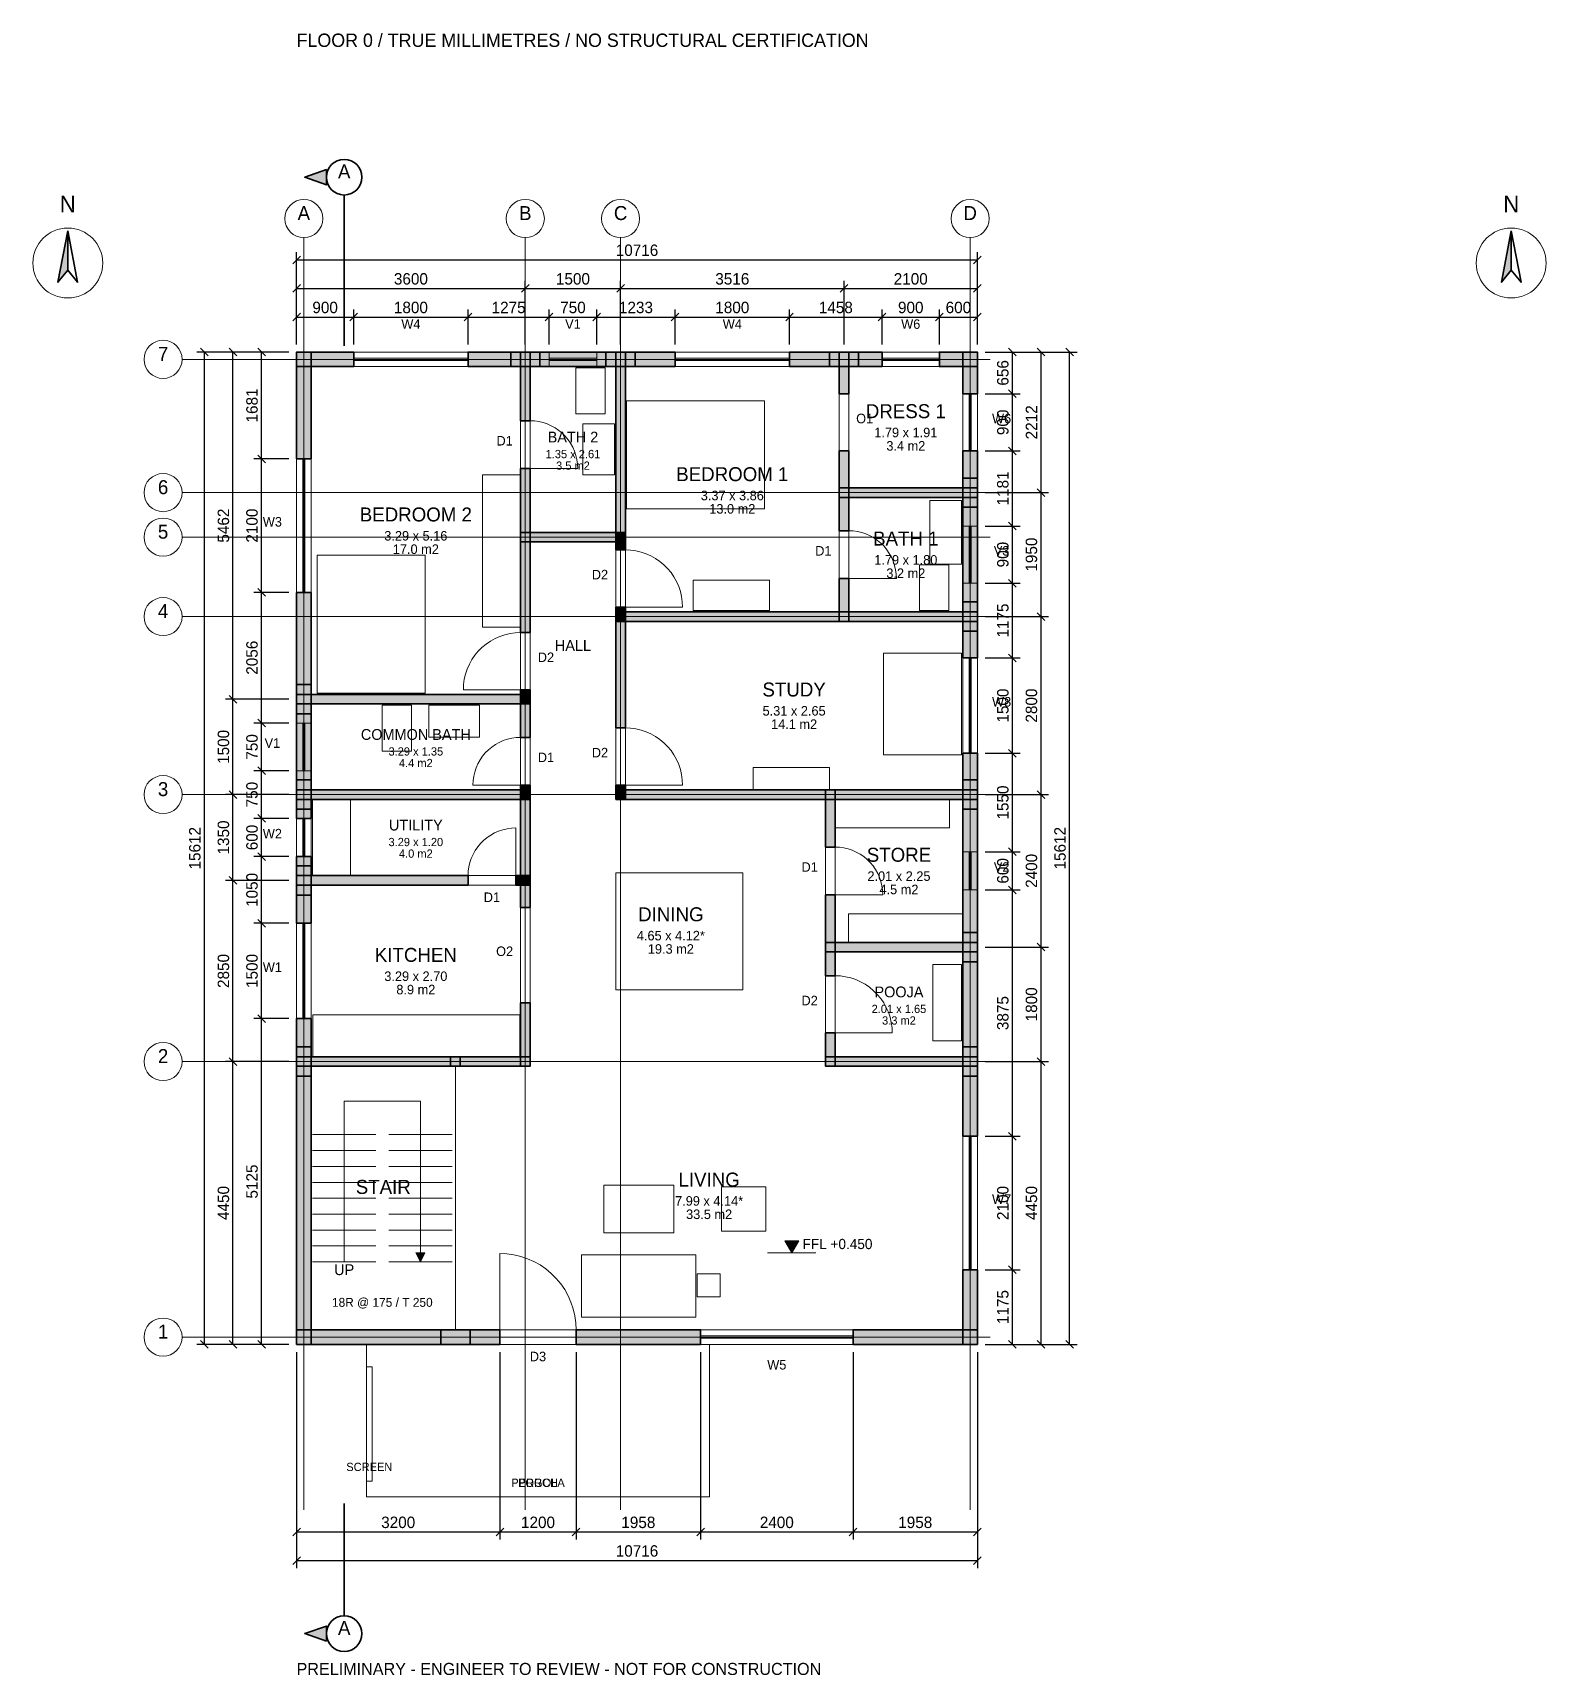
# Model space of a CAD drawing. Header units: millimetres. Extents: x -4150 to 56818, y -5203 to 20633.
# Drawn here: x -4150 to 19666, y -5203 to 20633 of the extents above; entities that cross this region are included whole.
import ezdxf
from ezdxf.enums import TextEntityAlignment as Align

# ---------------------------------------------------------------- set-up
doc = ezdxf.new("R2010")
doc.units = ezdxf.units.MM
for name, color, linetype, lineweight in [('A-ANNO', 7, 'Continuous', 18), ('A-DIMS', 7, 'Continuous', 13), ('A-DOOR', 3, 'Continuous', 18), ('A-EXT', 30, 'Continuous', 18), ('A-FLOR', 8, 'Continuous', 13), ('A-FURN', 8, 'Continuous', 13), ('A-GRID', 8, 'Continuous', 13), ('A-LEVL', 7, 'Continuous', 13), ('A-SECT', 1, 'Continuous', 35), ('A-STAIR', 7, 'Continuous', 18), ('A-TAGS', 1, 'Continuous', 13), ('A-WALL', 7, 'Continuous', 35), ('A-WIND', 4, 'Continuous', 18)]:
    doc.layers.add(name, color=color, linetype=linetype, lineweight=lineweight)
doc.dimstyles.new('FF-ARCH', dxfattribs={"dimtxt": 180, "dimasz": 90, "dimexe": 120, "dimexo": 120, "dimgap": 60, "dimtad": 1, "dimdec": 0, "dimtsz": 60, "dimcen": 2.5, "dimazin": 3, "dimtfac": 1, "dimtmove": 0, "dimatfit": 3})

msp = doc.modelspace()

# ---------------------------------------------------------------- hatches: boundary and pattern name
at = {"layer": 'A-LEVL'}
msp.add_hatch(color=7, dxfattribs=at).paths.add_polyline_path([(7683, 1630), (7903, 1630), (7793, 1440)])
at = {"layer": 'A-SECT'}
for points in [[(470, 18482), (130, 18362), (470, 18242)], [(470, -4670), (130, -4550), (470, -4430)]]:
    msp.add_hatch(color=7, dxfattribs=at).paths.add_polyline_path(points)
at = {"layer": 'A-STAIR'}
msp.add_hatch(color=7, dxfattribs=at).paths.add_polyline_path([(1880, 1440), (2020, 1440), (1950, 1300)])
at = {"layer": 'A-WALL'}
for points in [[(-3600, 17518), (-3754, 16709.5), (-3600, 16902)], [(19116, 17518), (18962, 16709.5), (19116, 16902)], [(0, 15612), (230, 15612), (230, 13931), (0, 13931), (0, 15612)], [(0, 15382), (0, 15612), (900, 15612), (900, 15382), (0, 15382)], [(2700, 15382), (2700, 15612), (3830, 15612), (3830, 15382), (2700, 15382)], [(5330, 15382), (3600, 15382), (3370, 15382), (3370, 15612), (5330, 15612), (5330, 15382)], [(3525, 15612), (3675, 15612), (3675, 14531), (3525, 14531), (3525, 15612)], [(5100, 15382), (4870, 15382), (4870, 15612), (5958, 15612), (5958, 15382), (5100, 15382)], [(5175, 12700), (5175, 12625), (5025, 12625), (5025, 15612), (5175, 15612), (5175, 12700)], [(7758, 15382), (7758, 15612), (8846, 15612), (8846, 15382), (7758, 15382)], [(8386, 15382), (8386, 15612), (9216, 15612), (9216, 15382), (8616, 15382), (8386, 15382)], [(8541, 15612), (8691, 15612), (8691, 14956), (8541, 14956), (8541, 15612)], [(10716, 15612), (10716, 15382), (10116, 15382), (10116, 15612), (10716, 15612)], [(10486, 15612), (10716, 15612), (10716, 14956), (10486, 14956), (10486, 15612)], [(8691, 13325), (8541, 13325), (8541, 14056), (8691, 14056), (8691, 13400), (8691, 13325)], [(10486, 14056), (10716, 14056), (10716, 13170), (10486, 13170), (10486, 14056)], [(3675, 12625), (3525, 12625), (3525, 13781), (3675, 13781), (3675, 12700), (3675, 12625)], [(8691, 13475), (8691, 12800), (8541, 12800), (8541, 13400), (8541, 13475), (8691, 13475)], [(8616, 13325), (8541, 13325), (8541, 13475), (10716, 13475), (10716, 13325), (8616, 13325)], [(10486, 13630), (10716, 13630), (10716, 11220), (10486, 11220), (10486, 13400), (10486, 13630)], [(3675, 12775), (3675, 11200), (3525, 11200), (3525, 12700), (3525, 12775), (3675, 12775)], [(5175, 12775), (5175, 12625), (3600, 12625), (3525, 12625), (3525, 12775), (5100, 12775), (5175, 12775)], [(5175, 12775), (5175, 12500), (5025, 12500), (5025, 12700), (5025, 12775), (5175, 12775)], [(8691, 11450), (8691, 11375), (8541, 11375), (8541, 12050), (8691, 12050), (8691, 11450)], [(230, 9920), (0, 9920), (0, 11831), (230, 11831), (230, 10150), (230, 9920)], [(10716, 11680), (10716, 10800), (10486, 10800), (10486, 11450), (10486, 11680), (10716, 11680)], [(5175, 11450), (5175, 11375), (5025, 11375), (5025, 11600), (5175, 11600), (5175, 11450)], [(5175, 11525), (5175, 9700), (5025, 9700), (5025, 11450), (5025, 11525), (5175, 11525)], [(8691, 11525), (8691, 11375), (5100, 11375), (5025, 11375), (5025, 11525), (8616, 11525), (8691, 11525)], [(8616, 11375), (8541, 11375), (8541, 11525), (10716, 11525), (10716, 11375), (8616, 11375)], [(230, 10380), (230, 8650), (230, 8420), (0, 8420), (0, 10380), (230, 10380)], [(3675, 10225), (3675, 10075), (0, 10075), (0, 10225), (3600, 10225), (3675, 10225)], [(3675, 10150), (3675, 10075), (3525, 10075), (3525, 10300), (3675, 10300), (3675, 10150)], [(3675, 10225), (3675, 9550), (3525, 9550), (3525, 10150), (3525, 10225), (3675, 10225)], [(10716, 8420), (10486, 8420), (10486, 9300), (10716, 9300), (10716, 8420)], [(230, 8275), (0, 8275), (0, 8880), (230, 8880), (230, 8275)], [(3675, 8650), (3675, 8575), (3525, 8575), (3525, 8800), (3675, 8800), (3675, 8650)], [(5175, 8650), (5175, 8575), (5025, 8575), (5025, 8800), (5175, 8800), (5175, 8650)], [(10486, 8880), (10716, 8880), (10716, 6020), (10486, 6020), (10486, 8650), (10486, 8880)], [(3675, 8725), (3675, 8575), (0, 8575), (0, 8725), (3600, 8725), (3675, 8725)], [(3525, 8725), (3675, 8725), (3675, 7300), (3675, 7225), (3525, 7225), (3525, 8650), (3525, 8725)], [(8475, 8725), (8475, 8575), (5100, 8575), (5025, 8575), (5025, 8725), (8400, 8725), (8475, 8725)], [(8475, 8725), (8475, 7825), (8325, 7825), (8325, 8650), (8325, 8725), (8475, 8725)], [(8400, 8575), (8325, 8575), (8325, 8725), (10716, 8725), (10716, 8575), (8400, 8575)], [(230, 7300), (230, 7070), (0, 7070), (0, 7675), (230, 7675), (230, 7300)], [(230, 6625), (0, 6625), (0, 7530), (230, 7530), (230, 6625)], [(0, 7225), (0, 7375), (2700, 7375), (2700, 7225), (0, 7225)], [(3675, 7225), (3450, 7225), (3450, 7375), (3600, 7375), (3675, 7375), (3675, 7225)], [(3675, 7375), (3675, 6875), (3525, 6875), (3525, 7300), (3525, 7375), (3675, 7375)], [(8475, 6250), (8475, 6175), (8325, 6175), (8325, 7075), (8475, 7075), (8475, 6250)], [(10486, 6480), (10716, 6480), (10716, 4220), (10486, 4220), (10486, 6250), (10486, 6480)], [(8475, 6325), (8475, 5800), (8325, 5800), (8325, 6250), (8325, 6325), (8475, 6325)], [(8400, 6175), (8325, 6175), (8325, 6325), (10716, 6325), (10716, 6175), (8400, 6175)], [(3675, 4450), (3675, 4375), (3525, 4375), (3525, 5375), (3675, 5375), (3675, 4450)], [(230, 4450), (230, 4220), (0, 4220), (0, 5125), (230, 5125), (230, 4450)], [(230, 4680), (230, 0), (0, 0), (0, 4680), (230, 4680)], [(8475, 4450), (8475, 4375), (8325, 4375), (8325, 4900), (8475, 4900), (8475, 4450)], [(10716, 4680), (10716, 3275), (10486, 3275), (10486, 4450), (10486, 4680), (10716, 4680)], [(2575, 4525), (2575, 4375), (0, 4375), (0, 4525), (2500, 4525), (2575, 4525)], [(3675, 4525), (3675, 4375), (2500, 4375), (2425, 4375), (2425, 4525), (3600, 4525), (3675, 4525)], [(8400, 4375), (8325, 4375), (8325, 4525), (10716, 4525), (10716, 4375), (8400, 4375)], [(10716, 0), (10486, 0), (10486, 1175), (10716, 1175), (10716, 0)], [(2730, 230), (2730, 0), (0, 0), (0, 230), (2500, 230), (2730, 230)], [(3200, 0), (2270, 0), (2270, 230), (3200, 230), (3200, 0)], [(4400, 0), (4400, 230), (6358, 230), (6358, 0), (4400, 0)], [(10716, 0), (8758, 0), (8758, 230), (10716, 230), (10716, 0)]]:
    msp.add_hatch(color=7, dxfattribs=at).paths.add_polyline_path(points)

# ---------------------------------------------------------------- linework, layer by layer
at = {"layer": 'A-ANNO'}
for centre in [(-3600, 17012), (19116, 17012)]:
    msp.add_circle(centre, 550, dxfattribs=at)
at = {"layer": 'A-DOOR'}
for p, q in [((8541, 14056), (8541, 14956)), ((8691, 14056), (8691, 14956)), ((3675, 13781), (4425, 13781)), ((8691, 12050), (9441, 12050)), ((5175, 11600), (6075, 11600)), ((3525, 10300), (2625, 10300)), ((3525, 8800), (2775, 8800)), ((5175, 8800), (6075, 8800)), ((3450, 7375), (3450, 8125)), ((8475, 7075), (9225, 7075)), ((3525, 5375), (3525, 6875)), ((3675, 5375), (3675, 6875)), ((8475, 4900), (9375, 4900)), ((3200, 230), (3200, 1430))]:
    msp.add_line(p, q, dxfattribs=at)
for points in [[(3675, 14531), (3744.2, 14527.8), (3812.8, 14518.2), (3880.2, 14502.4), (3945.9, 14480.4), (4009.3, 14452.4), (4069.8, 14418.7), (4127, 14379.5), (4180.3, 14335.3), (4229.3, 14286.3), (4273.5, 14233), (4312.7, 14175.8), (4346.4, 14115.3), (4374.4, 14051.9), (4396.4, 13986.2), (4412.2, 13918.8), (4421.8, 13850.2), (4425, 13781)], [(8691, 12800), (8760.2, 12796.8), (8828.8, 12787.2), (8896.2, 12771.4), (8961.9, 12749.4), (9025.3, 12721.4), (9085.8, 12687.7), (9143, 12648.5), (9196.3, 12604.3), (9245.3, 12555.3), (9289.5, 12502), (9328.7, 12444.8), (9362.4, 12384.3), (9390.4, 12320.9), (9412.4, 12255.2), (9428.2, 12187.8), (9437.8, 12119.2), (9441, 12050)], [(5175, 12500), (5258, 12496.2), (5340.4, 12484.7), (5421.3, 12465.6), (5500.1, 12439.2), (5576.2, 12405.6), (5648.8, 12365.2), (5717.4, 12318.2), (5781.3, 12265.1), (5840.1, 12206.3), (5893.2, 12142.4), (5940.2, 12073.8), (5980.6, 12001.2), (6014.2, 11925.1), (6040.6, 11846.3), (6059.7, 11765.4), (6071.2, 11683), (6075, 11600)], [(3525, 11200), (3442, 11196.2), (3359.6, 11184.7), (3278.7, 11165.6), (3199.9, 11139.2), (3123.8, 11105.6), (3051.2, 11065.2), (2982.6, 11018.2), (2918.7, 10965.1), (2859.9, 10906.3), (2806.8, 10842.4), (2759.8, 10773.8), (2719.4, 10701.2), (2685.8, 10625.1), (2659.4, 10546.3), (2640.3, 10465.4), (2628.8, 10383), (2625, 10300)], [(5175, 9700), (5258, 9696.2), (5340.4, 9684.7), (5421.3, 9665.6), (5500.1, 9639.2), (5576.2, 9605.6), (5648.8, 9565.2), (5717.4, 9518.2), (5781.3, 9465.1), (5840.1, 9406.3), (5893.2, 9342.4), (5940.2, 9273.8), (5980.6, 9201.2), (6014.2, 9125.1), (6040.6, 9046.3), (6059.7, 8965.4), (6071.2, 8883), (6075, 8800)], [(3525, 9550), (3455.8, 9546.8), (3387.2, 9537.2), (3319.8, 9521.4), (3254.1, 9499.4), (3190.7, 9471.4), (3130.2, 9437.7), (3073, 9398.5), (3019.7, 9354.3), (2970.7, 9305.3), (2926.5, 9252), (2887.3, 9194.8), (2853.6, 9134.3), (2825.6, 9070.9), (2803.6, 9005.2), (2787.8, 8937.8), (2778.2, 8869.2), (2775, 8800)], [(2700, 7375), (2703.2, 7444.2), (2712.8, 7512.8), (2728.6, 7580.2), (2750.6, 7645.9), (2778.6, 7709.3), (2812.3, 7769.8), (2851.5, 7827), (2895.7, 7880.3), (2944.7, 7929.3), (2998, 7973.5), (3055.2, 8012.7), (3115.7, 8046.4), (3179.1, 8074.4), (3244.8, 8096.4), (3312.2, 8112.2), (3380.8, 8121.8), (3450, 8125)], [(8475, 7825), (8544.2, 7821.8), (8612.8, 7812.2), (8680.2, 7796.4), (8745.9, 7774.4), (8809.3, 7746.4), (8869.8, 7712.7), (8927, 7673.5), (8980.3, 7629.3), (9029.3, 7580.3), (9073.5, 7527), (9112.7, 7469.8), (9146.4, 7409.3), (9174.4, 7345.9), (9196.4, 7280.2), (9212.2, 7212.8), (9221.8, 7144.2), (9225, 7075)], [(8475, 5800), (8558, 5796.2), (8640.4, 5784.7), (8721.3, 5765.6), (8800.1, 5739.2), (8876.2, 5705.6), (8948.8, 5665.2), (9017.4, 5618.2), (9081.3, 5565.1), (9140.1, 5506.3), (9193.2, 5442.4), (9240.2, 5373.8), (9280.6, 5301.2), (9314.2, 5225.1), (9340.6, 5146.3), (9359.7, 5065.4), (9371.2, 4983), (9375, 4900)], [(4400, 230), (4394.9, 340.7), (4379.6, 450.5), (4354.2, 558.4), (4319, 663.5), (4274.2, 764.9), (4220.3, 861.7), (4157.6, 953.2), (4086.8, 1038.4), (4008.4, 1116.8), (3923.2, 1187.6), (3831.7, 1250.3), (3734.9, 1304.2), (3633.5, 1349), (3528.4, 1384.2), (3420.5, 1409.6), (3310.7, 1424.9), (3200, 1430)]]:
    msp.add_lwpolyline(points, dxfattribs=at)
at = {"layer": 'A-EXT'}
for points in [[(1100, -2400), (6500, -2400), (6500, 0), (1100, 0)], [(1100, -2400), (6500, -2400), (6500, 0), (1100, 0)], [(1100, -2150), (1190, -2150), (1190, -350), (1100, -350)]]:
    msp.add_lwpolyline(points, close=True, dxfattribs=at)
at = {"layer": 'A-FLOR'}
for points in [[(10716, 0), (10716, 15612), (0, 15612), (0, 0), (10716, 0)], [(3525, 15382), (3525, 12775), (3525, 12700), (3525, 12625), (3525, 10225), (230, 10225), (230, 10380), (230, 15382), (3370, 15382)], [(3830, 15382), (4870, 15382), (5025, 15382), (5025, 12775), (3675, 12775), (3675, 15382)], [(8386, 15382), (8541, 15382), (8541, 13475), (8541, 13400), (8541, 13325), (8541, 11525), (5175, 11525), (5175, 12625), (5175, 12700), (5175, 12775), (5175, 15382), (5330, 15382)], [(8691, 15382), (8846, 15382), (10486, 15382), (10486, 13630), (10486, 13475), (8691, 13475)], [(10486, 11680), (10486, 11525), (8691, 11525), (8691, 13325), (10486, 13325), (10486, 13170)], [(3675, 8650), (3675, 8725), (3675, 10075), (3675, 10150), (3675, 10225), (3675, 12625), (5025, 12625), (5025, 11525), (5025, 11450), (5025, 11375), (5025, 8725), (5025, 8650)], [(5175, 11375), (8541, 11375), (8616, 11375), (8691, 11375), (10486, 11375), (10486, 11220), (10486, 8880), (10486, 8725), (8475, 8725), (8400, 8725), (8325, 8725), (5175, 8725)], [(230, 8725), (230, 8880), (230, 9920), (230, 10075), (3525, 10075), (3525, 8725)], [(3525, 7375), (230, 7375), (230, 7530), (230, 8420), (230, 8575), (3525, 8575)], [(5025, 8650), (5025, 8575), (5100, 8575), (5175, 8575), (8325, 8575), (8325, 6325), (8325, 6250), (8325, 6175), (8325, 4525), (8325, 4450), (3675, 4450), (3675, 4525), (3675, 7225), (3675, 7300), (3675, 7375), (3675, 8575), (3675, 8650)], [(8475, 8575), (10486, 8575), (10486, 8420), (10486, 6480), (10486, 6325), (8475, 6325)], [(230, 4680), (230, 7070), (230, 7225), (3525, 7225), (3525, 4525), (2575, 4525), (2500, 4525), (2425, 4525), (230, 4525)], [(8475, 6175), (10486, 6175), (10486, 6020), (10486, 4680), (10486, 4525), (8475, 4525)], [(8325, 4450), (8325, 4375), (8400, 4375), (8475, 4375), (10486, 4375), (10486, 4220), (10486, 230), (2730, 230), (2500, 230), (2500, 4375), (2575, 4375), (3525, 4375), (3675, 4375), (3675, 4450)], [(2500, 230), (2270, 230), (230, 230), (230, 4220), (230, 4375), (2425, 4375), (2500, 4375)]]:
    msp.add_lwpolyline(points, close=True, dxfattribs=at)
at = {"layer": 'A-FURN'}
for points in [[(4855, 14642), (4855, 15362), (4395, 15362), (4395, 14642)], [(7365, 13145), (7365, 14845), (5195, 14845), (5195, 13145)], [(5005, 13682), (5005, 14482), (4505, 14482), (4505, 13682)], [(3525, 11282), (3525, 13682), (2925, 13682), (2925, 11282)], [(10466, 12275), (10466, 13275), (9966, 13275), (9966, 12275)], [(2025, 10245), (2025, 12415), (325, 12415), (325, 10245)], [(10266, 11545), (10266, 12265), (9806, 12265), (9806, 11545)], [(7441, 11545), (7441, 12025), (6241, 12025), (6241, 11545)], [(10466, 9275), (10466, 10875), (9236, 10875), (9236, 9275)], [(1810, 9335), (1810, 10055), (1350, 10055), (1350, 9335)], [(2880, 9555), (2880, 10055), (2080, 10055), (2080, 9555)], [(8386, 8725), (8386, 9075), (7186, 9075), (7186, 8725)], [(850, 7375), (850, 8575), (250, 8575), (250, 7375)], [(10275, 8125), (10275, 8575), (8475, 8575), (8475, 8125)], [(7025, 5580), (7025, 7420), (5025, 7420), (5025, 5580)], [(10486, 6325), (10486, 6775), (8686, 6775), (8686, 6325)], [(10466, 4775), (10466, 5975), (10016, 5975), (10016, 4775)], [(3515, 4530), (3515, 5185), (255, 5185), (255, 4530)], [(5936, 1755), (5936, 2505), (4836, 2505), (4836, 1755)], [(7386, 1780), (7386, 2480), (6686, 2480), (6686, 1780)], [(6286, 430), (6286, 1410), (4486, 1410), (4486, 430)], [(6666, 750), (6666, 1110), (6306, 1110), (6306, 750)]]:
    msp.add_lwpolyline(points, close=True, dxfattribs=at)
at = {"layer": 'A-GRID'}
for p, q in [((115, -2600), (115, 17412)), ((3600, -2600), (3600, 17412)), ((5100, -2600), (5100, 17412)), ((10601, -2600), (10601, 17412)), ((-1800, 15497), (10916, 15497)), ((-1800, 13400), (10916, 13400)), ((-1800, 12700), (10916, 12700)), ((-1800, 11450), (10916, 11450)), ((-1800, 8650), (10916, 8650)), ((-1800, 4450), (10916, 4450)), ((-1800, 115), (10916, 115))]:
    msp.add_line(p, q, dxfattribs=at)
for centre in [(115, 17712), (3600, 17712), (5100, 17712), (10601, 17712), (-2100, 15497), (-2100, 13400), (-2100, 12700), (-2100, 11450), (-2100, 8650), (-2100, 4450), (-2100, 115)]:
    msp.add_circle(centre, 300, dxfattribs=at)
at = {"layer": 'A-LEVL'}
msp.add_line((7413, 1440), (8173, 1440), dxfattribs=at)
msp.add_lwpolyline([(7683, 1630), (7903, 1630), (7793, 1440)], close=True, dxfattribs=at)
at = {"layer": 'A-SECT'}
for p, q in [((750, 17782), (750, 18082)), ((750, 15712), (750, 17782)), ((750, -2500), (750, -3970)), ((750, -3970), (750, -4270))]:
    msp.add_line(p, q, dxfattribs=at)
for points in [[(470, 18482), (130, 18362), (470, 18242)], [(470, -4670), (130, -4550), (470, -4430)]]:
    msp.add_lwpolyline(points, close=True, dxfattribs=at)
for centre in [(750, 18362), (750, -4550)]:
    msp.add_circle(centre, 280, dxfattribs=at)
at = {"layer": 'A-STAIR'}
for p, q in [((250, 3300), (1250, 3300)), ((1450, 3300), (2450, 3300)), ((250, 3050), (1250, 3050)), ((1450, 3050), (2450, 3050)), ((250, 2800), (1250, 2800)), ((1450, 2800), (2450, 2800)), ((250, 2550), (1250, 2550)), ((1450, 2550), (2450, 2550)), ((250, 2300), (1250, 2300)), ((1450, 2300), (2450, 2300)), ((250, 2050), (1250, 2050)), ((1450, 2050), (2450, 2050)), ((250, 1800), (1250, 1800)), ((1450, 1800), (2450, 1800)), ((250, 1550), (1250, 1550)), ((250, 1300), (1250, 1300)), ((1450, 1550), (2450, 1550)), ((1450, 1300), (2450, 1300))]:
    msp.add_line(p, q, dxfattribs=at)
msp.add_lwpolyline([(750, 1300), (750, 3825), (1950, 3825), (1950, 1300)], dxfattribs=at)
msp.add_lwpolyline([(1880, 1440), (2020, 1440), (1950, 1300)], close=True, dxfattribs=at)
at = {"layer": 'A-WALL'}
for points in [[(-3600, 17518), (-3754, 16709.5), (-3600, 16902)], [(-3600, 17518), (-3446, 16709.5), (-3600, 16902)], [(19116, 17518), (18962, 16709.5), (19116, 16902)], [(19116, 17518), (19270, 16709.5), (19116, 16902)], [(0, 15612), (230, 15612), (230, 13931), (0, 13931), (0, 15612)], [(0, 15382), (0, 15612), (900, 15612), (900, 15382), (0, 15382)], [(2700, 15382), (2700, 15612), (3830, 15612), (3830, 15382), (2700, 15382)], [(5330, 15382), (3600, 15382), (3370, 15382), (3370, 15612), (5330, 15612), (5330, 15382)], [(3525, 15612), (3675, 15612), (3675, 14531), (3525, 14531), (3525, 15612)], [(5100, 15382), (4870, 15382), (4870, 15612), (5958, 15612), (5958, 15382), (5100, 15382)], [(5175, 12700), (5175, 12625), (5025, 12625), (5025, 15612), (5175, 15612), (5175, 12700)], [(7758, 15382), (7758, 15612), (8846, 15612), (8846, 15382), (7758, 15382)], [(8386, 15382), (8386, 15612), (9216, 15612), (9216, 15382), (8616, 15382), (8386, 15382)], [(8541, 15612), (8691, 15612), (8691, 14956), (8541, 14956), (8541, 15612)], [(10716, 15612), (10716, 15382), (10116, 15382), (10116, 15612), (10716, 15612)], [(10486, 15612), (10716, 15612), (10716, 14956), (10486, 14956), (10486, 15612)], [(8691, 13325), (8541, 13325), (8541, 14056), (8691, 14056), (8691, 13400), (8691, 13325)], [(10486, 14056), (10716, 14056), (10716, 13170), (10486, 13170), (10486, 14056)], [(3675, 12625), (3525, 12625), (3525, 13781), (3675, 13781), (3675, 12700), (3675, 12625)], [(8691, 13475), (8691, 12800), (8541, 12800), (8541, 13400), (8541, 13475), (8691, 13475)], [(8616, 13325), (8541, 13325), (8541, 13475), (10716, 13475), (10716, 13325), (8616, 13325)], [(10486, 13630), (10716, 13630), (10716, 11220), (10486, 11220), (10486, 13400), (10486, 13630)], [(3675, 12775), (3675, 11200), (3525, 11200), (3525, 12700), (3525, 12775), (3675, 12775)], [(5175, 12775), (5175, 12625), (3600, 12625), (3525, 12625), (3525, 12775), (5100, 12775), (5175, 12775)], [(5175, 12775), (5175, 12500), (5025, 12500), (5025, 12700), (5025, 12775), (5175, 12775)], [(8691, 11450), (8691, 11375), (8541, 11375), (8541, 12050), (8691, 12050), (8691, 11450)], [(230, 9920), (0, 9920), (0, 11831), (230, 11831), (230, 10150), (230, 9920)], [(10716, 11680), (10716, 10800), (10486, 10800), (10486, 11450), (10486, 11680), (10716, 11680)], [(5175, 11450), (5175, 11375), (5025, 11375), (5025, 11600), (5175, 11600), (5175, 11450)], [(5175, 11525), (5175, 9700), (5025, 9700), (5025, 11450), (5025, 11525), (5175, 11525)], [(8691, 11525), (8691, 11375), (5100, 11375), (5025, 11375), (5025, 11525), (8616, 11525), (8691, 11525)], [(8616, 11375), (8541, 11375), (8541, 11525), (10716, 11525), (10716, 11375), (8616, 11375)], [(230, 10380), (230, 8650), (230, 8420), (0, 8420), (0, 10380), (230, 10380)], [(3675, 10225), (3675, 10075), (0, 10075), (0, 10225), (3600, 10225), (3675, 10225)], [(3675, 10150), (3675, 10075), (3525, 10075), (3525, 10300), (3675, 10300), (3675, 10150)], [(3675, 10225), (3675, 9550), (3525, 9550), (3525, 10150), (3525, 10225), (3675, 10225)], [(10716, 8420), (10486, 8420), (10486, 9300), (10716, 9300), (10716, 8420)], [(230, 8275), (0, 8275), (0, 8880), (230, 8880), (230, 8275)], [(3675, 8650), (3675, 8575), (3525, 8575), (3525, 8800), (3675, 8800), (3675, 8650)], [(5175, 8650), (5175, 8575), (5025, 8575), (5025, 8800), (5175, 8800), (5175, 8650)], [(10486, 8880), (10716, 8880), (10716, 6020), (10486, 6020), (10486, 8650), (10486, 8880)], [(3675, 8725), (3675, 8575), (0, 8575), (0, 8725), (3600, 8725), (3675, 8725)], [(3525, 8725), (3675, 8725), (3675, 7300), (3675, 7225), (3525, 7225), (3525, 8650), (3525, 8725)], [(8475, 8725), (8475, 8575), (5100, 8575), (5025, 8575), (5025, 8725), (8400, 8725), (8475, 8725)], [(8475, 8725), (8475, 7825), (8325, 7825), (8325, 8650), (8325, 8725), (8475, 8725)], [(8400, 8575), (8325, 8575), (8325, 8725), (10716, 8725), (10716, 8575), (8400, 8575)], [(230, 7300), (230, 7070), (0, 7070), (0, 7675), (230, 7675), (230, 7300)], [(230, 6625), (0, 6625), (0, 7530), (230, 7530), (230, 6625)], [(0, 7225), (0, 7375), (2700, 7375), (2700, 7225), (0, 7225)], [(3675, 7225), (3450, 7225), (3450, 7375), (3600, 7375), (3675, 7375), (3675, 7225)], [(3675, 7375), (3675, 6875), (3525, 6875), (3525, 7300), (3525, 7375), (3675, 7375)], [(8475, 6250), (8475, 6175), (8325, 6175), (8325, 7075), (8475, 7075), (8475, 6250)], [(10486, 6480), (10716, 6480), (10716, 4220), (10486, 4220), (10486, 6250), (10486, 6480)], [(8475, 6325), (8475, 5800), (8325, 5800), (8325, 6250), (8325, 6325), (8475, 6325)], [(8400, 6175), (8325, 6175), (8325, 6325), (10716, 6325), (10716, 6175), (8400, 6175)], [(3675, 4450), (3675, 4375), (3525, 4375), (3525, 5375), (3675, 5375), (3675, 4450)], [(230, 4450), (230, 4220), (0, 4220), (0, 5125), (230, 5125), (230, 4450)], [(230, 4680), (230, 0), (0, 0), (0, 4680), (230, 4680)], [(8475, 4450), (8475, 4375), (8325, 4375), (8325, 4900), (8475, 4900), (8475, 4450)], [(10716, 4680), (10716, 3275), (10486, 3275), (10486, 4450), (10486, 4680), (10716, 4680)], [(2575, 4525), (2575, 4375), (0, 4375), (0, 4525), (2500, 4525), (2575, 4525)], [(3675, 4525), (3675, 4375), (2500, 4375), (2425, 4375), (2425, 4525), (3600, 4525), (3675, 4525)], [(8400, 4375), (8325, 4375), (8325, 4525), (10716, 4525), (10716, 4375), (8400, 4375)], [(10716, 0), (10486, 0), (10486, 1175), (10716, 1175), (10716, 0)], [(2730, 230), (2730, 0), (0, 0), (0, 230), (2500, 230), (2730, 230)], [(3200, 0), (2270, 0), (2270, 230), (3200, 230), (3200, 0)], [(4400, 0), (4400, 230), (6358, 230), (6358, 0), (4400, 0)], [(10716, 0), (8758, 0), (8758, 230), (10716, 230), (10716, 0)]]:
    msp.add_lwpolyline(points, close=True, dxfattribs=at)
at = {"layer": 'A-WIND'}
for p, q in [((900, 15612), (2700, 15612)), ((900, 15612), (900, 15382)), ((900, 15515), (2700, 15515)), ((2700, 15612), (2700, 15382)), ((3975, 15612), (4725, 15612)), ((3975, 15612), (3975, 15382)), ((3975, 15515), (4725, 15515)), ((4725, 15612), (4725, 15382)), ((5958, 15612), (7758, 15612)), ((5958, 15612), (5958, 15382)), ((5958, 15515), (7758, 15515)), ((7758, 15612), (7758, 15382)), ((9216, 15612), (10116, 15612)), ((9216, 15612), (9216, 15382)), ((9216, 15515), (10116, 15515)), ((10116, 15612), (10116, 15382)), ((900, 15479), (2700, 15479)), ((900, 15382), (2700, 15382)), ((3975, 15479), (4725, 15479)), ((3975, 15382), (4725, 15382)), ((5958, 15479), (7758, 15479)), ((5958, 15382), (7758, 15382)), ((9216, 15479), (10116, 15479)), ((9216, 15382), (10116, 15382)), ((10486, 14056), (10486, 14956)), ((10716, 14956), (10486, 14956)), ((10583, 14056), (10583, 14956)), ((10619, 14056), (10619, 14956)), ((10716, 14056), (10716, 14956)), ((10716, 14056), (10486, 14056)), ((0, 11831), (0, 13931)), ((0, 13931), (230, 13931)), ((97, 11831), (97, 13931)), ((133, 11831), (133, 13931)), ((230, 11831), (230, 13931)), ((10486, 11975), (10486, 12875)), ((10716, 12875), (10486, 12875)), ((10583, 11975), (10583, 12875)), ((10619, 11975), (10619, 12875)), ((10716, 11975), (10716, 12875)), ((10716, 11975), (10486, 11975)), ((0, 11831), (230, 11831)), ((10486, 9300), (10486, 10800)), ((10716, 10800), (10486, 10800)), ((10583, 9300), (10583, 10800)), ((10619, 9300), (10619, 10800)), ((10716, 9300), (10716, 10800)), ((0, 9025), (0, 9775)), ((0, 9775), (230, 9775)), ((97, 9025), (97, 9775)), ((133, 9025), (133, 9775)), ((230, 9025), (230, 9775)), ((10716, 9300), (10486, 9300)), ((0, 9025), (230, 9025)), ((0, 7675), (0, 8275)), ((0, 8275), (230, 8275)), ((97, 7675), (97, 8275)), ((133, 7675), (133, 8275)), ((230, 7675), (230, 8275)), ((0, 7675), (230, 7675)), ((10486, 7150), (10486, 7750)), ((10716, 7750), (10486, 7750)), ((10583, 7150), (10583, 7750)), ((10619, 7150), (10619, 7750)), ((10716, 7150), (10716, 7750)), ((10716, 7150), (10486, 7150)), ((0, 5125), (0, 6625)), ((0, 6625), (230, 6625)), ((97, 5125), (97, 6625)), ((133, 5125), (133, 6625)), ((230, 5125), (230, 6625)), ((0, 5125), (230, 5125)), ((10486, 1175), (10486, 3275)), ((10716, 3275), (10486, 3275)), ((10583, 1175), (10583, 3275)), ((10619, 1175), (10619, 3275)), ((10716, 1175), (10716, 3275)), ((10716, 1175), (10486, 1175)), ((6358, 230), (8758, 230)), ((6358, 0), (6358, 230)), ((6358, 133), (8758, 133)), ((6358, 97), (8758, 97)), ((6358, 0), (8758, 0)), ((8758, 0), (8758, 230))]:
    msp.add_line(p, q, dxfattribs=at)

# ---------------------------------------------------------------- texts
at = {"layer": 'A-ANNO'}
for s, height, p in [('FLOOR 0 / TRUE MILLIMETRES / NO STRUCTURAL CERTIFICATION', 210, (0, 20412)), ('PRELIMINARY - ENGINEER TO REVIEW - NOT FOR CONSTRUCTION', 190, (0, -5200))]:
    msp.add_text(s, height=height, dxfattribs=at).set_placement(p)
for s, height, p in [('N', 260, (-3600, 17732)), ('N', 260, (19116, 17732)), ('DRESS 1', 220, (9588.5, 14505.5)), ('BATH 2', 170, (4350, 14138)), ('1.79 x 1.91', 150, (9588.5, 14226)), ('3.4 m2', 150, (9588.5, 14016)), ('1.35 x 2.61', 130, (4350, 13903)), ('3.5 m2', 130, (4350, 13721)), ('BEDROOM 1', 220, (6858, 13514.5)), ('3.37 x 3.86', 150, (6858, 13235)), ('13.0 m2', 150, (6858, 13025)), ('BEDROOM 2', 220, (1877.5, 12880.5)), ('3.29 x 5.16', 150, (1877.5, 12601)), ('BATH 1', 220, (9588.5, 12502)), ('17.0 m2', 150, (1877.5, 12391)), ('1.79 x 1.80', 150, (9588.5, 12222.5)), ('3.2 m2', 150, (9588.5, 12012.5)), ('HALL', 170, (4350, 10859.5)), ('STUDY', 220, (7830.5, 10127)), ('5.31 x 2.65', 150, (7830.5, 9847.5)), ('14.1 m2', 150, (7830.5, 9637.5)), ('COMMON BATH', 170, (1877.5, 9459.5)), ('3.29 x 1.35', 130, (1877.5, 9224.5)), ('4.4 m2', 130, (1877.5, 9042.5)), ('UTILITY', 170, (1877.5, 8034.5)), ('3.29 x 1.20', 130, (1877.5, 7799.5)), ('4.0 m2', 130, (1877.5, 7617.5)), ('STORE', 220, (9480.5, 7527)), ('2.01 x 2.25', 150, (9480.5, 7247.5)), ('4.5 m2', 150, (9480.5, 7037.5)), ('DINING', 220, (5891, 6590.7)), ('4.65 x 4.12*', 150, (5891, 6311.2)), ('KITCHEN', 220, (1877.5, 5952)), ('19.3 m2', 150, (5891, 6101.2)), ('3.29 x 2.70', 150, (1877.5, 5672.5)), ('8.9 m2', 150, (1877.5, 5462.5)), ('POOJA', 170, (9480.5, 5409.5)), ('2.01 x 1.65', 130, (9480.5, 5174.5)), ('3.3 m2', 130, (9480.5, 4992.5)), ('STAIR', 220, (1365, 2302)), ('LIVING', 220, (6493, 2417)), ('7.99 x 4.14*', 150, (6493, 2137.5)), ('33.5 m2', 150, (6493, 1927.5))]:
    msp.add_text(s, height=height, dxfattribs=at).set_placement(p, align=Align.BOTTOM_CENTER)
at = {"layer": 'A-EXT'}
for s, p in [('SCREEN', (1145, -2030)), ('PERGOLA', (3800, -2280)), ('PORCH', (3800, -2280))]:
    msp.add_text(s, height=130, dxfattribs=at).set_placement(p, align=Align.BOTTOM_CENTER)
at = {"layer": 'A-GRID'}
for s, p in [('A', (115, 17622)), ('B', (3600, 17622)), ('C', (5100, 17622)), ('D', (10601, 17622)), ('7', (-2100, 15407)), ('6', (-2100, 13310)), ('5', (-2100, 12610)), ('4', (-2100, 11360)), ('3', (-2100, 8560)), ('2', (-2100, 4360)), ('1', (-2100, 25))]:
    msp.add_text(s, height=220, dxfattribs=at).set_placement(p, align=Align.BOTTOM_CENTER)
at = {"layer": 'A-LEVL'}
msp.add_text('FFL +0.450', height=160, dxfattribs=at).set_placement((7963, 1500))
at = {"layer": 'A-SECT'}
for p in [(750, 18277), (750, -4635)]:
    msp.add_text('A', height=220, dxfattribs=at).set_placement(p, align=Align.BOTTOM_CENTER)
at = {"layer": 'A-STAIR'}
for s, height, p in [('UP', 170, (750, 1040)), ('18R @ 175 / T 250', 140, (1350, 550))]:
    msp.add_text(s, height=height, dxfattribs=at).set_placement(p, align=Align.BOTTOM_CENTER)
at = {"layer": 'A-TAGS'}
for s, p in [('W4', (1800, 15932)), ('V1', (4350, 15932)), ('W4', (6858, 15932)), ('W6', (9666, 15932)), ('O1', (8941, 14446)), ('W6', (11096, 14446)), ('D1', (3275, 14096)), ('W3', (-380, 12821)), ('D1', (8291, 12365)), ('V3', (11096, 12365)), ('D2', (4775, 11990)), ('D2', (3925, 10690)), ('W8', (11096, 9990)), ('V1', (-380, 9340)), ('D1', (3925, 9115)), ('D2', (4775, 9190)), ('W2', (-380, 7915)), ('D1', (8075, 7390)), ('V2', (11096, 7390)), ('D1', (3075, 6915)), ('O2', (3275, 6065)), ('W1', (-380, 5815)), ('D2', (8075, 5290)), ('W7', (11096, 2165)), ('D3', (3800, -310)), ('W5', (7558, -440))]:
    msp.add_text(s, height=150, dxfattribs=at).set_placement(p, align=Align.BOTTOM_CENTER)

# ---------------------------------------------------------------- dimensions: what is measured, and where the dimension line sits
at = {"layer": 'A-DIMS'}
for base, p1, p2 in [((0, 17062), (0, 15612), (10716, 15612)), ((0, 16612), (0, 15612), (3600, 15612)), ((3600, 16612), (3600, 15612), (5100, 15612)), ((5100, 16612), (5100, 15612), (8616, 15612)), ((8616, 16612), (8616, 15612), (10716, 15612)), ((0, 16162), (0, 15612), (900, 15612)), ((900, 16162), (900, 15612), (2700, 15612)), ((2700, 16162), (2700, 15612), (3975, 15612)), ((3975, 16162), (3975, 15612), (4725, 15612)), ((4725, 16162), (4725, 15612), (5958, 15612)), ((5958, 16162), (5958, 15612), (7758, 15612)), ((7758, 16162), (7758, 15612), (9216, 15612)), ((9216, 16162), (9216, 15612), (10116, 15612)), ((10116, 16162), (10116, 15612), (10716, 15612)), ((0, -2950), (0, 0), (3200, 0)), ((0, -3400), (0, 0), (10716, 0)), ((3200, -2950), (3200, 0), (4400, 0)), ((4400, -2950), (4400, 0), (6358, 0)), ((6358, -2950), (6358, 0), (8758, 0)), ((8758, -2950), (8758, 0), (10716, 0))]:
    msp.add_linear_dim(base=base, p1=p1, p2=p2, dimstyle='FF-ARCH', dxfattribs=at).render()
for base, p1, p2 in [((-1450, 0), (0, 0), (0, 15612)), ((-1000, 10150), (0, 10150), (0, 15612)), ((-550, 13931), (0, 13931), (0, 15612)), ((11266, 14956), (10716, 14956), (10716, 15612)), ((11716, 13400), (10716, 13400), (10716, 15612)), ((12166, 0), (10716, 0), (10716, 15612)), ((11266, 14056), (10716, 14056), (10716, 14956)), ((-550, 11831), (0, 11831), (0, 13931)), ((11266, 12875), (10716, 12875), (10716, 14056)), ((11716, 11450), (10716, 11450), (10716, 13400)), ((11266, 11975), (10716, 11975), (10716, 12875)), ((-550, 9775), (0, 9775), (0, 11831)), ((11266, 10800), (10716, 10800), (10716, 11975)), ((11716, 8650), (10716, 8650), (10716, 11450)), ((11266, 9300), (10716, 9300), (10716, 10800)), ((-1000, 8650), (0, 8650), (0, 10150)), ((-550, 9025), (0, 9025), (0, 9775)), ((11266, 7750), (10716, 7750), (10716, 9300)), ((-550, 8275), (0, 8275), (0, 9025)), ((-1000, 7300), (0, 7300), (0, 8650)), ((11716, 6250), (10716, 6250), (10716, 8650)), ((-550, 7675), (0, 7675), (0, 8275)), ((11266, 7150), (10716, 7150), (10716, 7750)), ((-550, 6625), (0, 6625), (0, 7675)), ((-1000, 4450), (0, 4450), (0, 7300)), ((11266, 3275), (10716, 3275), (10716, 7150)), ((-550, 5125), (0, 5125), (0, 6625)), ((11716, 4450), (10716, 4450), (10716, 6250)), ((-550, 0), (0, 0), (0, 5125)), ((-1000, 0), (0, 0), (0, 4450)), ((11716, 0), (10716, 0), (10716, 4450)), ((11266, 1175), (10716, 1175), (10716, 3275)), ((11266, 0), (10716, 0), (10716, 1175))]:
    msp.add_linear_dim(base=base, p1=p1, p2=p2, angle=90, dimstyle='FF-ARCH', dxfattribs=at).render()

doc.saveas('drawing.dxf')
